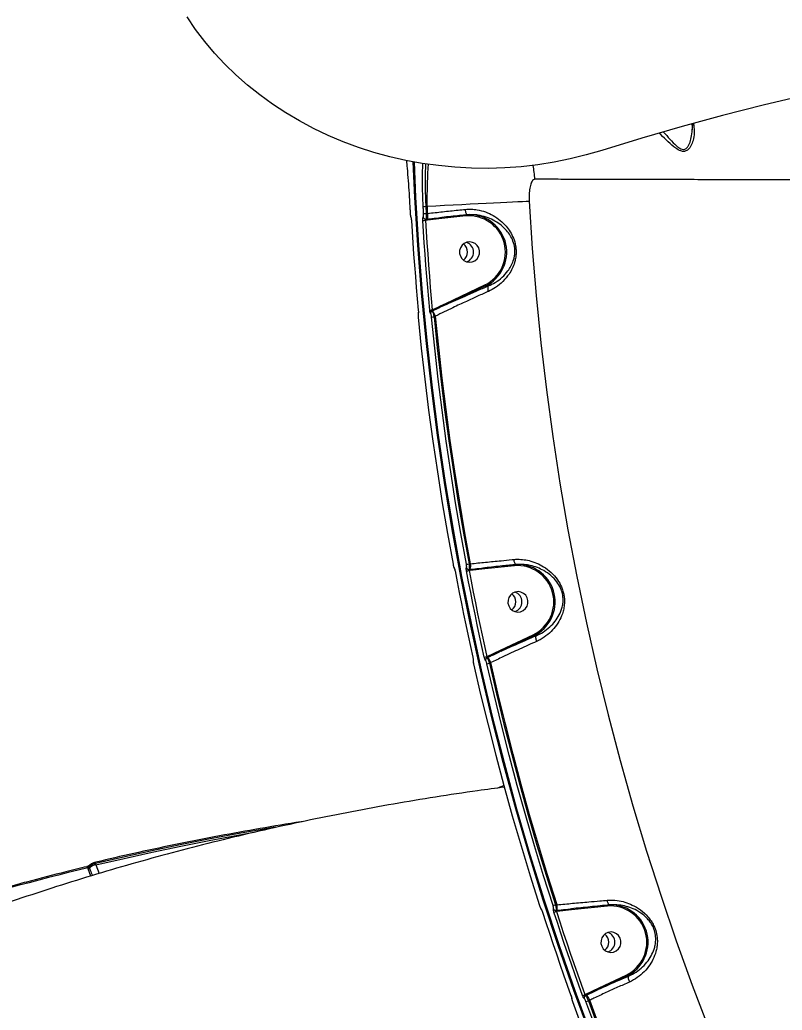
# Model space of a CAD drawing. Header units: millimetres. Extents: x -7245 to 6306, y -6696 to 5973.
# Drawn here: x 1462.9 to 1798.9, y -1001.2 to -564.7 of the extents above; entities that cross this region are included whole.
import ezdxf

# ---------------------------------------------------------------- set-up
doc = ezdxf.new("R2010")
doc.units = ezdxf.units.MM
for name, color, linetype in [('DIKOM_ОБЪЕКТ', 7, 'Continuous'), ('DIKOM_РАЗМЕР_ЗОНА', 7, 'Continuous'), ('DIKOM_РАЗМЕР_ОБЪЕКТА', 7, 'Continuous')]:
    doc.layers.add(name, color=color, linetype=linetype)
doc.styles.add('style1', font='arial.ttf', dxfattribs={"width": 0.8})
doc.dimstyles.new('1-50', dxfattribs={"dimtxt": 300, "dimasz": 200, "dimexe": 100, "dimexo": 0, "dimgap": 100, "dimtad": 1, "dimtxsty": 'style1', "dimcen": 200, "dimclrd": 7, "dimclre": 7, "dimclrt": 7, "dimadec": 1, "dimazin": 2, "dimtfac": 1, "dimtmove": 0, "dimatfit": 2, "dimfxl": 0, "dimlwd": 25, "dimlwe": 18, "dimarcsym": 0})

# ---------------------------------------------------------------- blocks, each defined once
blk = doc.blocks.new('*D10')
at = {"layer": 'Defpoints', "color": 0, "transparency": 16777216}
for p in [(-4365.71, 2792.53), (4306.16, 475.6), (4306.16, -5965.27)]:
    blk.add_point(p, dxfattribs=at)
at = {"layer": 'DIKOM_РАЗМЕР_ОБЪЕКТА', "color": 7, "lineweight": 18, "transparency": 16777216}
for p, q in [((-4365.71, 2792.53), (-4365.71, -6065.27)), ((4306.16, 475.6), (4306.16, -6065.27))]:
    blk.add_line(p, q, dxfattribs=at)
at = {"layer": 'DIKOM_РАЗМЕР_ОБЪЕКТА', "color": 7, "lineweight": 25, "transparency": 16777216}
blk.add_line((-4165.71, -5965.27), (4106.16, -5965.27), dxfattribs=at)
at = {"layer": 'DIKOM_РАЗМЕР_ОБЪЕКТА', "color": 7, "transparency": 16777216}
for points in [[(-4165.71, -5931.93), (-4165.71, -5998.6), (-4365.71, -5965.27)], [(4106.16, -5931.93), (4106.16, -5998.6), (4306.16, -5965.27)]]:
    blk.add_solid(points, dxfattribs=at)
at = {"layer": 'DIKOM_РАЗМЕР_ОБЪЕКТА', "color": 7, "transparency": 16777216, "insert": (-85.78, -5712.1), "char_height": 300, "attachment_point": 5, "style": 'style1'}
blk.add_mtext('8650', dxfattribs=at)
blk = doc.blocks.new('*D11')
at = {"layer": 'Defpoints', "color": 0, "transparency": 16777216}
for p in [(-3472.32, 4472.83), (-6199.73, -2928.86), (1850.21, -2928.86)]:
    blk.add_point(p, dxfattribs=at)
at = {"layer": 'DIKOM_РАЗМЕР_ОБЪЕКТА', "color": 7, "lineweight": 18, "transparency": 16777216}
for p, q in [((-3472.32, 4472.83), (-6299.73, 4472.83)), ((1850.21, -2928.86), (-6299.73, -2928.86))]:
    blk.add_line(p, q, dxfattribs=at)
at = {"layer": 'DIKOM_РАЗМЕР_ОБЪЕКТА', "color": 7, "lineweight": 25, "transparency": 16777216}
blk.add_line((-6199.73, 4272.83), (-6199.73, -2728.86), dxfattribs=at)
at = {"layer": 'DIKOM_РАЗМЕР_ОБЪЕКТА', "color": 7, "transparency": 16777216}
for points in [[(-6233.06, 4272.83), (-6166.39, 4272.83), (-6199.73, 4472.83)], [(-6233.06, -2728.86), (-6166.39, -2728.86), (-6199.73, -2928.86)]]:
    blk.add_solid(points, dxfattribs=at)
at = {"layer": 'DIKOM_РАЗМЕР_ОБЪЕКТА', "color": 7, "transparency": 16777216, "insert": (-6452.9, 984.54), "char_height": 300, "attachment_point": 5, "rotation": 90, "style": 'style1'}
blk.add_mtext('7400', dxfattribs=at)
blk = doc.blocks.new('*D12')
at = {"layer": 'Defpoints', "color": 0, "transparency": 16777216}
for p in [(-5865.71, 123.34), (6306.18, -91.92), (6306.18, -6596.14)]:
    blk.add_point(p, dxfattribs=at)
at = {"layer": 'DIKOM_РАЗМЕР_ЗОНА', "color": 7, "lineweight": 18, "transparency": 16777216}
for p, q in [((-5865.71, 123.34), (-5865.71, -6696.14)), ((6306.18, -91.92), (6306.18, -6696.14))]:
    blk.add_line(p, q, dxfattribs=at)
at = {"layer": 'DIKOM_РАЗМЕР_ЗОНА', "color": 7, "lineweight": 25, "transparency": 16777216}
blk.add_line((-5665.71, -6596.14), (6106.18, -6596.14), dxfattribs=at)
at = {"layer": 'DIKOM_РАЗМЕР_ЗОНА', "color": 7, "transparency": 16777216}
for points in [[(-5665.71, -6562.81), (-5665.71, -6629.48), (-5865.71, -6596.14)], [(6106.18, -6562.81), (6106.18, -6629.48), (6306.18, -6596.14)]]:
    blk.add_solid(points, dxfattribs=at)
at = {"layer": 'DIKOM_РАЗМЕР_ЗОНА', "color": 7, "transparency": 16777216, "insert": (-71.19, -6342.97), "char_height": 300, "attachment_point": 5, "style": 'style1'}
blk.add_mtext('12150', dxfattribs=at)
blk = doc.blocks.new('*D13')
at = {"layer": 'Defpoints', "color": 0, "transparency": 16777216}
for p in [(-4231.86, 5972.83), (-6795, -4928.88), (1792.4, -4928.88)]:
    blk.add_point(p, dxfattribs=at)
at = {"layer": 'DIKOM_РАЗМЕР_ЗОНА', "color": 7, "lineweight": 18, "transparency": 16777216}
for p, q in [((-4231.86, 5972.83), (-6895, 5972.83)), ((1792.4, -4928.88), (-6895, -4928.88))]:
    blk.add_line(p, q, dxfattribs=at)
at = {"layer": 'DIKOM_РАЗМЕР_ЗОНА', "color": 7, "lineweight": 25, "transparency": 16777216}
blk.add_line((-6795, 5772.83), (-6795, -4728.88), dxfattribs=at)
at = {"layer": 'DIKOM_РАЗМЕР_ЗОНА', "color": 7, "transparency": 16777216}
for points in [[(-6828.33, 5772.83), (-6761.67, 5772.83), (-6795, 5972.83)], [(-6828.33, -4728.88), (-6761.67, -4728.88), (-6795, -4928.88)]]:
    blk.add_solid(points, dxfattribs=at)
at = {"layer": 'DIKOM_РАЗМЕР_ЗОНА', "color": 7, "transparency": 16777216, "insert": (-7048.17, 972.94), "char_height": 300, "attachment_point": 5, "rotation": 90, "style": 'style1'}
blk.add_mtext('10900', dxfattribs=at)

msp = doc.modelspace()

# ---------------------------------------------------------------- linework, layer by layer
at = {"layer": 'DIKOM_ОБЪЕКТ', "color": 7, "linetype": 'Continuous', "lineweight": 15}
for p, q in [((1759.79, -610.384), (1759.939, -611.24)), ((1759.17, -613.125), (1759.156, -612.944)), ((1634.78, -646.925), (1634.961, -650.121)), ((1634.78, -646.925), (1634.789, -646.926)), ((1634.961, -650.121), (1634.97, -650.122)), ((1642.498, -646.87), (1641.847, -646.87)), ((1642.028, -650.063), (1642.675, -649.994)), ((1635.478, -653.089), (1635.488, -653.09)), ((1642.55, -652.935), (1641.678, -653.029)), ((1641.809, -652.527), (1642.571, -652.444)), ((1648.927, -652.288), (1642.55, -652.935)), ((1647.768, -651.919), (1648.61, -651.829)), ((1659.551, -651.139), (1648.927, -652.288)), ((1650.626, -689.654), (1667.851, -681.527)), ((1668.145, -681.981), (1650.921, -690.107)), ((1669.426, -681.981), (1668.145, -681.981)), ((1638.55, -693.26), (1638.564, -693.337)), ((1638.564, -693.337), (1638.564, -693.447)), ((1644.764, -693.043), (1644.559, -693.14)), ((1646.148, -695.279), (1645.524, -695.573)), ((1660.849, -806.92), (1661.426, -806.857)), ((1660.882, -804.476), (1661.531, -804.406)), ((1661.406, -807.347), (1660.905, -807.402)), ((1667.797, -806.699), (1661.406, -807.347)), ((1666.649, -806.328), (1667.48, -806.24)), ((1680.886, -805.283), (1667.797, -806.699)), ((1654.721, -807.587), (1654.731, -807.591)), ((1674.77, -842.473), (1689.186, -835.672)), ((1689.48, -836.126), (1675.064, -842.927)), ((1690.487, -836.126), (1689.48, -836.126)), ((1668.729, -845.369), (1668.851, -845.312)), ((1669.127, -845.76), (1668.763, -845.932)), ((1668.851, -845.312), (1674.77, -842.473)), ((1670.512, -847.995), (1669.909, -848.279)), ((1493.115, -938.825), (1492.964, -938.39)), ((1493.495, -938.042), (1493.67, -938.543)), ((1495.777, -936.103), (1495.768, -936.106)), ((1496.245, -936.572), (1496.442, -937.136)), ((1496.442, -937.136), (1497.907, -940.938)), ((1494.222, -942.062), (1493.115, -938.825)), ((1698.998, -954.783), (1699.659, -954.712)), ((1721.854, -955.281), (1706.048, -956.991)), ((1693.21, -957.871), (1693.246, -957.976)), ((1693.248, -957.976), (1693.258, -957.98)), ((1699.155, -957.206), (1699.554, -957.163)), ((1699.533, -957.653), (1699.4, -957.667)), ((1706.048, -956.991), (1699.533, -957.653)), ((1705.012, -956.608), (1705.731, -956.532)), ((1718.216, -991.302), (1730.154, -985.67)), ((1730.449, -986.124), (1718.511, -991.756)), ((1731.212, -986.124), (1730.449, -986.124)), ((1711.953, -994.304), (1712.409, -994.088)), ((1712.686, -994.536), (1712.16, -994.784)), ((1712.409, -994.088), (1718.216, -991.302)), ((1714.07, -996.771), (1713.479, -997.05))]:
    msp.add_line(p, q, dxfattribs=at)
at = {"layer": 'DIKOM_ОБЪЕКТ', "color": 7, "linetype": 'Continuous', "lineweight": 15, "flags": 128}
for points in [[(1719.426, -622.222), (1712.499, -624.258), (1705.465, -625.999), (1698.341, -627.441), (1691.145, -628.581), (1683.893, -629.415), (1676.603, -629.943), (1669.292, -630.161), (1661.977, -630.071), (1654.676, -629.672), (1647.406, -628.966), (1640.184, -627.953), (1633.028, -626.636), (1625.955, -625.019), (1618.981, -623.105), (1612.123, -620.899), (1605.398, -618.406), (1598.821, -615.632), (1592.408, -612.583), (1586.174, -609.268), (1580.134, -605.693), (1574.303, -601.867), (1568.694, -597.8), (1563.321, -593.5), (1558.196, -588.979), (1553.331, -584.247), (1548.739, -579.315), (1544.431, -574.195), (1540.415, -568.899), (1536.702, -563.44)], [(1808.581, -598.105), (1790.539, -602.323), (1772.596, -606.846), (1754.758, -611.671), (1737.033, -616.797), (1719.426, -622.222)], [(1714.368, -1012.163), (1707.112, -992.441), (1700.195, -972.593), (1693.619, -952.626), (1687.386, -932.547), (1681.498, -912.36), (1675.957, -892.072), (1670.764, -871.689), (1665.921, -851.218), (1661.43, -830.664), (1657.292, -810.034), (1653.508, -789.333), (1650.08, -768.57), (1647.007, -747.749), (1644.292, -726.876), (1641.935, -705.959), (1639.936, -685.003), (1638.297, -664.016), (1637.018, -643.002), (1636.297, -627.277)], [(1636.647, -627.341), (1637.366, -643.002), (1638.645, -664.016), (1640.284, -685.003), (1642.282, -705.959), (1644.64, -726.876), (1647.355, -747.749), (1650.427, -768.57), (1653.856, -789.333), (1657.64, -810.034), (1661.778, -830.664), (1666.269, -851.218), (1671.112, -871.689), (1676.304, -892.072), (1681.845, -912.36), (1687.733, -932.547), (1693.966, -952.626), (1700.542, -972.593), (1707.46, -992.441), (1714.716, -1012.163)], [(1642.498, -646.87), (1646.281, -646.655), (1650.093, -646.442), (1653.899, -646.233), (1657.664, -646.03), (1661.354, -645.835), (1664.936, -645.649), (1668.376, -645.474), (1671.643, -645.312), (1674.708, -645.164), (1677.542, -645.032), (1680.12, -644.916), (1682.418, -644.818), (1684.416, -644.739), (1686.094, -644.679), (1687.439, -644.64)], [(1687.439, -644.64), (1688.778, -665.451), (1690.483, -686.235), (1692.553, -706.984), (1694.987, -727.693), (1697.785, -748.354), (1700.946, -768.961), (1704.468, -789.508), (1708.351, -809.988), (1712.594, -830.393), (1717.194, -850.719), (1722.152, -870.958), (1727.464, -891.104), (1733.129, -911.151), (1739.146, -931.092), (1745.513, -950.92), (1752.227, -970.63), (1759.286, -990.215), (1766.689, -1009.669)], [(1634.789, -646.926), (1634.811, -647.326), (1634.833, -647.725), (1634.856, -648.125), (1634.878, -648.524), (1634.901, -648.924), (1634.924, -649.323), (1634.947, -649.723), (1634.97, -650.122)], [(1640.88, -650.122), (1640.857, -649.723), (1640.833, -649.323), (1640.811, -648.924), (1640.788, -648.524), (1640.765, -648.125), (1640.743, -647.725), (1640.72, -647.326), (1640.698, -646.926)], [(1641.847, -646.87), (1641.869, -647.269), (1641.892, -647.668), (1641.914, -648.068), (1641.937, -648.467), (1641.959, -648.866), (1641.982, -649.265), (1642.005, -649.664), (1642.028, -650.063)], [(1642.675, -649.994), (1642.653, -649.603), (1642.63, -649.212), (1642.608, -648.822), (1642.586, -648.432), (1642.563, -648.041), (1642.541, -647.651), (1642.52, -647.26), (1642.498, -646.87)], [(1635.488, -653.09), (1635.797, -658.033), (1636.126, -662.974), (1636.475, -667.913), (1636.844, -672.851), (1637.233, -677.787), (1637.642, -682.723), (1638.07, -687.656), (1638.519, -692.587)], [(1643.559, -692.587), (1643.111, -687.656), (1642.682, -682.722), (1642.273, -677.787), (1641.885, -672.851), (1641.516, -667.913), (1641.166, -662.974), (1640.837, -658.033), (1640.528, -653.091)], [(1641.678, -653.029), (1641.987, -657.967), (1642.316, -662.904), (1642.664, -667.84), (1643.033, -672.773), (1643.422, -677.706), (1643.83, -682.636), (1644.258, -687.565), (1644.707, -692.493)], [(1659.939, -662.723), (1658.784, -663.237), (1657.818, -664.061), (1657.12, -665.128), (1656.746, -666.351), (1656.728, -667.632), (1657.065, -668.866), (1657.731, -669.954), (1658.671, -670.807), (1659.811, -671.357), (1661.056, -671.559), (1662.308, -671.395), (1663.463, -670.881), (1664.429, -670.057), (1665.126, -668.99), (1665.5, -667.766), (1665.519, -666.486), (1665.182, -665.251), (1664.516, -664.164), (1663.575, -663.31), (1662.436, -662.761), (1661.19, -662.56), (1659.939, -662.723)], [(1638.468, -695.67), (1639.854, -709.366), (1641.394, -723.045), (1643.086, -736.704), (1644.932, -750.344), (1646.93, -763.961), (1649.081, -777.555), (1651.385, -791.123), (1653.84, -804.663)], [(1659.749, -804.663), (1657.294, -791.123), (1654.991, -777.555), (1652.84, -763.961), (1650.842, -750.344), (1648.996, -736.704), (1647.303, -723.045), (1645.764, -709.366), (1644.378, -695.67)], [(1645.524, -695.573), (1646.908, -709.258), (1648.447, -722.925), (1650.138, -736.574), (1651.982, -750.202), (1653.979, -763.809), (1656.128, -777.391), (1658.429, -790.947), (1660.882, -804.476)], [(1661.531, -804.406), (1659.072, -790.849), (1656.766, -777.265), (1654.613, -763.655), (1652.613, -750.021), (1650.766, -736.364), (1649.073, -722.687), (1647.533, -708.992), (1646.148, -695.279)], [(1660.905, -807.402), (1661.818, -812.162), (1662.749, -816.917), (1663.699, -821.669), (1664.667, -826.418), (1665.655, -831.162), (1666.661, -835.902), (1667.686, -840.638), (1668.729, -845.369)], [(1654.731, -807.591), (1655.644, -812.354), (1656.576, -817.114), (1657.527, -821.87), (1658.496, -826.622), (1659.484, -831.37), (1660.491, -836.115), (1661.517, -840.854), (1662.561, -845.59)], [(1667.602, -845.59), (1666.557, -840.854), (1665.532, -836.115), (1664.525, -831.37), (1663.537, -826.622), (1662.567, -821.87), (1661.617, -817.114), (1660.685, -812.354), (1659.772, -807.591)], [(1681.274, -816.867), (1680.119, -817.382), (1679.153, -818.206), (1678.456, -819.273), (1678.082, -820.496), (1678.063, -821.777), (1678.4, -823.011), (1679.066, -824.099), (1680.007, -824.952), (1681.146, -825.502), (1682.392, -825.703), (1683.643, -825.54), (1684.798, -825.025), (1685.764, -824.201), (1686.462, -823.135), (1686.835, -821.911), (1686.854, -820.63), (1686.517, -819.396), (1685.851, -818.308), (1684.911, -817.455), (1683.771, -816.906), (1682.525, -816.704), (1681.274, -816.867)], [(1662.874, -848.502), (1665.986, -861.968), (1669.25, -875.396), (1672.665, -888.786), (1676.23, -902.136), (1679.945, -915.443), (1683.81, -928.706), (1687.824, -941.924), (1691.987, -955.094)], [(1697.896, -955.094), (1693.734, -941.924), (1689.72, -928.706), (1685.855, -915.443), (1682.139, -902.136), (1678.574, -888.786), (1675.159, -875.396), (1671.896, -861.968), (1668.783, -848.502)], [(1669.909, -848.279), (1673.019, -861.734), (1676.28, -875.151), (1679.692, -888.53), (1683.254, -901.869), (1686.966, -915.165), (1690.828, -928.417), (1694.839, -941.624), (1698.998, -954.783)], [(1699.659, -954.712), (1695.49, -941.527), (1691.47, -928.294), (1687.6, -915.015), (1683.88, -901.693), (1680.311, -888.327), (1676.893, -874.921), (1673.626, -861.477), (1670.512, -847.995)], [(1575.422, -920.563), (1571.336, -921.251), (1558.69, -923.474), (1546.094, -925.83), (1533.55, -928.317), (1521.06, -930.937), (1508.624, -933.689), (1496.245, -936.572)], [(1496.442, -937.136), (1508.846, -934.247), (1521.307, -931.489), (1533.824, -928.864), (1546.394, -926.372), (1559.016, -924.012), (1566.792, -922.629)], [(1492.964, -938.39), (1488.618, -939.448), (1484.281, -940.521), (1479.95, -941.611), (1475.627, -942.718), (1471.312, -943.84), (1467.004, -944.978), (1462.704, -946.133), (1458.412, -947.304)], [(1492.964, -938.39), (1492.888, -938.24), (1492.806, -938.113), (1492.722, -938.016), (1492.637, -937.95), (1492.556, -937.919), (1492.493, -937.921)], [(1496.245, -936.572), (1496.17, -936.422), (1496.089, -936.297), (1496.005, -936.199), (1495.922, -936.133), (1495.841, -936.102), (1495.777, -936.103)], [(1693.258, -957.98), (1694.765, -962.586), (1696.29, -967.185), (1697.833, -971.778), (1699.394, -976.365), (1700.974, -980.945), (1702.572, -985.519), (1704.187, -990.087), (1705.821, -994.647)], [(1710.861, -994.647), (1709.228, -990.087), (1707.612, -985.519), (1706.014, -980.945), (1704.435, -976.365), (1702.873, -971.778), (1701.33, -967.185), (1699.805, -962.586), (1698.298, -957.98)], [(1699.4, -957.667), (1700.906, -962.269), (1702.43, -966.864), (1703.972, -971.454), (1705.532, -976.037), (1707.11, -980.613), (1708.706, -985.183), (1710.321, -989.747), (1711.953, -994.304)], [(1722.242, -966.865), (1721.087, -967.38), (1720.122, -968.204), (1719.424, -969.271), (1719.05, -970.494), (1719.031, -971.775), (1719.368, -973.009), (1720.034, -974.097), (1720.975, -974.95), (1722.114, -975.5), (1723.36, -975.701), (1724.611, -975.538), (1725.766, -975.023), (1726.732, -974.199), (1727.43, -973.133), (1727.803, -971.909), (1727.823, -970.628), (1727.485, -969.394), (1726.82, -968.307), (1725.879, -967.453), (1724.739, -966.904), (1723.494, -966.702), (1722.242, -966.865)], [(1706.48, -997.396), (1711.243, -1010.286), (1716.151, -1023.12), (1721.203, -1035.897), (1726.397, -1048.614), (1731.733, -1061.271), (1737.211, -1073.865), (1742.83, -1086.395), (1748.589, -1098.859)], [(1754.498, -1098.859), (1748.739, -1086.395), (1743.12, -1073.865), (1737.643, -1061.271), (1732.306, -1048.614), (1727.112, -1035.897), (1722.06, -1023.12), (1717.153, -1010.286), (1712.389, -997.396)], [(1713.479, -997.05), (1718.238, -1009.929), (1723.142, -1022.753), (1728.189, -1035.519), (1733.379, -1048.226), (1738.711, -1060.872), (1744.185, -1073.456), (1749.799, -1085.976), (1755.553, -1098.43)], [(1756.238, -1098.355), (1750.47, -1085.877), (1744.842, -1073.332), (1739.356, -1060.723), (1734.012, -1048.052), (1728.811, -1035.319), (1723.753, -1022.527), (1718.839, -1009.677), (1714.07, -996.771)]]:
    msp.add_lwpolyline(points, dxfattribs=at)
at = {"layer": 'DIKOM_ОБЪЕКТ', "color": 7, "linetype": 'Continuous', "lineweight": 15}
for centre, radius, start, end in [((1647.646, -636.861), 42.254, 2.56176, 10.93705), ((1639.056, -601.644), 45.311, 272.07713, 273.53143), ((1639.301, -608.267), 41.885, 272.15988, 273.73336), ((1637.63, -651.007), 5.146, 343.77559, 11.35608), ((1636.198, -651.57), 0.972, 182.10797, 206.25776), ((1638.843, -610.813), 42.311, 272.28234, 273.84174), ((1641.718, -651.51), 1.021, 185.42131, 275.12545), ((1643.563, -652.732), 1.032, 163.83099, 191.32294), ((1649.653, -652.088), 0.752, 156.67642, 195.371), ((1660.275, -650.939), 0.751, 156.63355, 195.41386), ((1660.92, -667.092), 16.012, 295.64623, 94.90645), ((1660.971, -667.088), 16.531, 295.72168, 89.17091), ((1658.358, -667.059), 4.518, 288.34252, 71.65748), ((1658.357, -667.059), 4.518, 288.34448, 71.65552), ((1655.646, -667.059), 4.537, 307.94043, 52.05957), ((1668.874, -681.185), 1.079, 198.47242, 227.47785), ((1639.459, -694.016), 0.975, 161.06786, 186.7325), ((1641.919, -665.505), 27.131, 273.46529, 275.89643), ((1644.669, -694.026), 1.216, 93.43387, 145.49078), ((1644.996, -694.075), 1.032, 115.07469, 183.05873), ((1645.306, -692.474), 0.786, 205.42882, 226.40129), ((1639.541, -697.824), 7.081, 21.06739, 42.46756), ((1651.649, -689.312), 1.078, 198.45373, 227.49654), ((1642.717, -669.186), 26.536, 273.58722, 276.07028), ((1655.214, -805.978), 0.943, 189.12378, 225.05663), ((1658.072, -790.932), 13.833, 276.96399, 281.72208), ((1660.752, -805.905), 1.019, 192.58634, 275.46016), ((1658.085, -793.968), 13.727, 277.05721, 281.85571), ((1662.415, -807.145), 1.029, 163.79064, 191.36329), ((1656.483, -805.419), 5.148, 343.78241, 11.34927), ((1668.521, -806.499), 0.751, 156.63355, 195.41386), ((1681.61, -805.084), 0.751, 156.6448, 195.39501), ((1682.255, -821.237), 16.013, 295.64805, 94.90501), ((1682.306, -821.233), 16.531, 295.7222, 89.16919), ((1676.981, -821.203), 4.538, 307.94861, 52.05139), ((1679.693, -821.203), 4.518, 288.34619, 71.65381), ((1679.693, -821.203), 4.518, 288.34719, 71.65281), ((1690.209, -835.331), 1.078, 198.44243, 227.46542), ((1663.66, -846.812), 0.974, 171.3744, 193.99315), ((1666.021, -834.504), 11.198, 278.11549, 283.99599), ((1669.205, -846.863), 1.031, 115.36742, 190.25516), ((1670.172, -844.804), 1.416, 201.04943, 222.45481), ((1663.911, -850.536), 7.073, 21.05617, 42.47878), ((1675.794, -842.131), 1.079, 198.47242, 227.47785), ((1667.138, -837.224), 11.397, 278.30256, 284.07453), ((1494.154, -937.782), 0.709, 143.54379, 201.49563), ((1497.012, -941.693), 4.592, 97.12578, 136.696), ((1493.002, -937.915), 0.917, 277.0925, 316.72554), ((1696.208, -946.99), 8.278, 281.77097, 289.70015), ((1694.611, -955.725), 5.148, 343.78241, 11.34927), ((1722.577, -955.082), 0.75, 156.61895, 195.42085), ((1723.224, -971.235), 16.013, 295.64728, 94.90495), ((1723.274, -971.231), 16.531, 295.72283, 89.16939), ((1693.55, -956.252), 0.973, 197.07737, 226.86393), ((1699.052, -956.194), 1.017, 199.73751, 275.78493), ((1696.651, -950.078), 8.072, 281.77811, 289.91612), ((1700.542, -957.45), 1.029, 163.75624, 191.34205), ((1706.773, -956.791), 0.752, 156.70298, 195.39911), ((1717.949, -971.202), 4.537, 307.94186, 52.05814), ((1720.661, -971.202), 4.518, 288.34781, 71.65219), ((1720.661, -971.202), 4.518, 288.35021, 71.64979), ((1731.181, -985.326), 1.083, 198.51915, 227.43111), ((1709.201, -987.46), 7.377, 283.00825, 291.9063), ((1712.608, -995.714), 1.032, 115.72588, 197.4093), ((1713.722, -993.585), 1.406, 200.97045, 222.53379), ((1707.469, -999.312), 7.073, 21.05186, 42.47425), ((1719.24, -990.96), 1.079, 198.47242, 227.47785), ((1707.064, -995.668), 0.982, 176.6896, 201.20116), ((1710.735, -990.291), 7.294, 283.10486, 292.09499)]:
    msp.add_arc(centre, radius, start, end, dxfattribs=at)
for points, knots in [([(1759.028, -610.601), (1759.057, -610.736), (1759.229, -611.552), (1759.281, -612.402), (1759.22, -613.094), (1759.218, -613.107)], [0, 0, 0, 0, 0.1623753, 0.9846217, 1, 1, 1, 1]), ([(1759.939, -611.24), (1759.9, -611.223), (1759.63, -611.105), (1759.302, -610.897), (1759.17, -610.64), (1759.135, -610.571)], [0, 0, 0, 0, 0.109908, 0.760924, 1, 1, 1, 1]), ([(1759.939, -611.24), (1760.048, -612.346), (1760.264, -614.558), (1759.768, -617.634), (1758.949, -619.902), (1758.043, -621.332), (1757.112, -622.257), (1755.841, -622.798), (1754.038, -622.549), (1751.607, -621.082), (1748.659, -618.513), (1746.298, -616.155), (1744.941, -614.871), (1744.733, -614.674)], [0, 0, 0, 0, 0.1348037, 0.2695916, 0.377804, 0.433258, 0.4885661, 0.5546582, 0.6213241, 0.7110358, 0.8431139, 0.9759474, 1, 1, 1, 1]), ([(1746.629, -614.134), (1747.533, -615.193), (1749.4, -617.379), (1751.605, -619.708), (1753.263, -621.039), (1754.323, -621.654), (1755.125, -621.83), (1755.991, -621.746), (1756.774, -621.326), (1757.55, -620.343), (1758.306, -618.813), (1758.926, -616.403), (1759.257, -614.304), (1759.171, -613.133), (1759.17, -613.125)], [0, 0, 0, 0, 0.1523669, 0.3143845, 0.3664865, 0.4183872, 0.4806784, 0.4928278, 0.5672278, 0.6324361, 0.6979176, 0.8303773, 0.9988957, 1, 1, 1, 1]), ([(1633.287, -626.665), (1633.392, -627.806), (1633.66, -630.691), (1634.05, -635.585), (1634.454, -641.217), (1634.677, -645.025), (1634.789, -646.926)], [0, 0, 0, 0, 0.1788517, 0.4522635, 0.7265799, 1, 1, 1, 1]), ([(1640.698, -646.926), (1640.597, -644.733), (1640.393, -640.348), (1640.387, -634.196), (1640.465, -630.024), (1640.591, -628.086), (1640.605, -627.867)], [0, 0, 0, 0, 0.336454, 0.6728949, 0.9630322, 1, 1, 1, 1]), ([(1641.75, -628.047), (1641.733, -628.312), (1641.606, -630.26), (1641.53, -634.4), (1641.541, -640.427), (1641.745, -644.722), (1641.847, -646.87)], [0, 0, 0, 0, 0.0453667, 0.3329248, 0.6664753, 1, 1, 1, 1]), ([(1642.498, -646.87), (1642.489, -645.034), (1642.471, -641.361), (1642.607, -635.91), (1642.792, -631.509), (1642.979, -629.025), (1643.037, -628.249)], [0, 0, 0, 0, 0.2881309, 0.576259, 0.8676247, 1, 1, 1, 1]), ([(1689.858, -634.972), (1689.524, -635.08), (1688.852, -635.296), (1688.056, -636.992), (1687.538, -639.461), (1687.349, -642.158), (1687.413, -643.931), (1687.439, -644.64)], [0, 0, 0, 0, 0.209881, 0.422879, 0.6382718, 0.8553394, 1, 1, 1, 1]), ([(2247.574, -638.16), (2242.132, -638.092), (2231.241, -637.957), (2214.344, -637.765), (2197.091, -637.58), (2179.246, -637.403), (2160.836, -637.232), (2141.886, -637.066), (2122.702, -636.909), (2102.69, -636.756), (2081.859, -636.607), (2060.243, -636.461), (2038.564, -636.325), (2016.925, -636.197), (1995.425, -636.078), (1974.159, -635.966), (1953.165, -635.863), (1932.473, -635.766), (1912.121, -635.676), (1892.205, -635.592), (1872.818, -635.515), (1854.042, -635.443), (1835.919, -635.378), (1818.464, -635.317), (1801.713, -635.262), (1785.74, -635.212), (1770.625, -635.167), (1756.158, -635.126), (1742.442, -635.089), (1729.559, -635.056), (1717.784, -635.028), (1707.206, -635.004), (1697.736, -634.986), (1692.484, -634.977), (1689.858, -634.972)], [0, 0, 0, 0, 0.0277663, 0.0555659, 0.0833658, 0.1111321, 0.1400371, 0.1689798, 0.1979225, 0.2268275, 0.2586373, 0.290548, 0.3225097, 0.3544715, 0.3863817, 0.4181911, 0.4498952, 0.4816997, 0.5135552, 0.5454106, 0.5772149, 0.6089189, 0.6405473, 0.6722756, 0.704055, 0.735834, 0.7675622, 0.7991908, 0.8325935, 0.8660258, 0.899429, 0.9329427, 0.9664861, 1, 1, 1, 1]), ([(1634.963, -650.121), (1634.964, -650.154), (1634.976, -650.407), (1635.024, -650.893), (1635.125, -651.454), (1635.193, -651.773), (1635.306, -651.963), (1635.327, -651.999)], [0, 0, 0, 0, 0.0442749, 0.3356211, 0.64516, 0.932923, 1, 1, 1, 1]), ([(1634.97, -650.122), (1634.982, -650.291), (1635.007, -650.629), (1635.068, -651.08), (1635.139, -651.422), (1635.195, -651.565), (1635.223, -651.601), (1635.226, -651.606)], [0, 0, 0, 0, 0.2405606, 0.4812006, 0.7220404, 0.9628265, 1, 1, 1, 1]), ([(1640.701, -651.607), (1640.733, -651.561), (1640.797, -651.471), (1640.862, -651.139), (1640.895, -650.705), (1640.892, -650.343), (1640.881, -650.148), (1640.88, -650.122)], [0, 0, 0, 0, 0.2406416, 0.4813535, 0.7222021, 0.9627176, 1, 1, 1, 1]), ([(1642.028, -650.063), (1642.032, -650.106), (1642.055, -650.429), (1642.074, -651.032), (1642.04, -651.752), (1641.952, -652.303), (1641.856, -652.452), (1641.809, -652.527)], [0, 0, 0, 0, 0.0372422, 0.2781294, 0.5189178, 0.7593677, 1, 1, 1, 1]), ([(1642.675, -649.994), (1644.868, -649.752), (1649.317, -649.262), (1654.922, -648.666), (1658.209, -648.325), (1659.279, -648.214)], [0, 0, 0, 0, 0.3958714, 0.8032196, 1, 1, 1, 1]), ([(1659.279, -648.214), (1660.156, -648.166), (1661.91, -648.068), (1664.919, -648.411), (1668.193, -649.29), (1671.592, -650.884), (1674.642, -652.99), (1677.125, -655.417), (1679.068, -658.035), (1680.545, -660.869), (1681.38, -663.66), (1681.654, -666.099), (1681.649, -667.987), (1681.412, -669.851), (1680.884, -672.023), (1679.956, -674.367), (1678.317, -677.193), (1675.941, -680.038), (1672.873, -682.606), (1670.487, -683.821), (1669.4, -684.374)], [0, 0, 0, 0, 0.045077, 0.0901778, 0.1588859, 0.2276798, 0.2984007, 0.3691124, 0.4250428, 0.4808179, 0.5408167, 0.5713838, 0.6019551, 0.6344648, 0.6670236, 0.719844, 0.7727697, 0.852885, 0.9329854, 1, 1, 1, 1]), ([(1660.14, -650.642), (1660.069, -650.626), (1659.928, -650.594), (1659.703, -650.195), (1659.502, -649.588), (1659.368, -648.929), (1659.304, -648.457), (1659.284, -648.26), (1659.279, -648.214)], [0, 0, 0, 0, 0.2123907, 0.424726, 0.6370567, 0.8493726, 0.9655445, 1, 1, 1, 1]), ([(1635.226, -651.606), (1635.23, -651.611), (1635.259, -651.649), (1635.314, -651.79), (1635.387, -652.133), (1635.45, -652.583), (1635.475, -652.921), (1635.488, -653.09)], [0, 0, 0, 0, 0.0372486, 0.2781742, 0.5190327, 0.7595632, 1, 1, 1, 1]), ([(1635.333, -652.003), (1635.333, -652.002), (1635.331, -651.998), (1635.345, -652.043), (1635.372, -652.161), (1635.411, -652.392), (1635.452, -652.716), (1635.469, -652.969), (1635.477, -653.09)], [0, 0, 0, 0, 0.0351207, 0.1475765, 0.2997214, 0.5047593, 0.7633979, 1, 1, 1, 1]), ([(1640.528, -653.091), (1640.527, -653.065), (1640.516, -652.87), (1640.511, -652.508), (1640.542, -652.074), (1640.606, -651.742), (1640.669, -651.652), (1640.701, -651.607)], [0, 0, 0, 0, 0.0372889, 0.277815, 0.5185381, 0.759166, 1, 1, 1, 1]), ([(1641.809, -652.527), (1641.793, -652.543), (1641.761, -652.574), (1641.721, -652.686), (1641.691, -652.833), (1641.68, -652.955), (1641.678, -653.02), (1641.678, -653.029)], [0, 0, 0, 0, 0.2403127, 0.4812235, 0.7224122, 0.9629192, 1, 1, 1, 1]), ([(1642.571, -652.444), (1642.898, -652.41), (1644.53, -652.235), (1646.662, -652.031), (1648.468, -651.842), (1648.962, -651.79)], [0, 0, 0, 0, 0.1536549, 0.7683051, 1, 1, 1, 1]), ([(1660.14, -650.642), (1659.004, -650.756), (1656.607, -650.997), (1652.863, -651.382), (1650.266, -651.654), (1648.962, -651.79)], [0, 0, 0, 0, 0.3093538, 0.6532058, 1, 1, 1, 1]), ([(1669.425, -681.982), (1669.426, -681.981), (1670.441, -681.53), (1672.675, -680.426), (1675.571, -678.22), (1677.831, -675.767), (1679.422, -673.296), (1680.325, -671.278), (1680.857, -669.368), (1681.142, -667.467), (1681.104, -665.773), (1680.776, -663.67), (1680.071, -661.507), (1678.683, -659.081), (1676.859, -656.825), (1674.522, -654.737), (1671.673, -652.931), (1668.49, -651.552), (1665.433, -650.812), (1662.62, -650.486), (1660.952, -650.642), (1660.14, -650.642), (1660.14, -650.642)], [0, 0, 0, 0, 0.0000485, 0.0687874, 0.1496442, 0.232575, 0.2845299, 0.3375275, 0.3680218, 0.3993641, 0.4434859, 0.4558838, 0.5124472, 0.5666902, 0.6227754, 0.6942057, 0.7670884, 0.8368602, 0.9083343, 0.953765, 0.9999774, 1, 1, 1, 1]), ([(1669.4, -684.374), (1667.84, -685.067), (1664.693, -686.462), (1659.436, -688.879), (1654.485, -691.215), (1649.939, -693.409), (1647.415, -694.654), (1646.148, -695.279)], [0, 0, 0, 0, 0.2106472, 0.4247531, 0.6762115, 0.8373982, 1, 1, 1, 1]), ([(1650.921, -690.107), (1652.285, -689.484), (1655.027, -688.233), (1659.522, -686.23), (1664.393, -684.101), (1667.739, -682.691), (1669.426, -681.981)], [0, 0, 0, 0, 0.2160565, 0.4341122, 0.7147613, 1, 1, 1, 1]), ([(1669.425, -681.982), (1669.338, -682.074), (1669.163, -682.257), (1669.08, -682.825), (1669.144, -683.508), (1669.286, -684.052), (1669.384, -684.33), (1669.4, -684.374)], [0, 0, 0, 0, 0.2462206, 0.4924021, 0.7386443, 0.9580014, 1, 1, 1, 1]), ([(1669.426, -681.981), (1669.426, -681.981), (1669.426, -681.981), (1669.426, -681.982), (1669.425, -681.982)], [0, 0, 0, 0, 0.5509693, 1, 1, 1, 1]), ([(1638.563, -693.635), (1638.543, -693.678), (1638.486, -693.799), (1638.436, -694.045), (1638.399, -694.424), (1638.404, -695.001), (1638.444, -695.462), (1638.461, -695.669)], [0, 0, 0, 0, 0.0680509, 0.1908647, 0.42824, 0.7439005, 1, 1, 1, 1]), ([(1638.564, -693.447), (1638.564, -693.525), (1638.565, -693.739), (1638.543, -694.003), (1638.508, -694.088), (1638.491, -694.13)], [0, 0, 0, 0, 0.2230531, 0.6114868, 1, 1, 1, 1]), ([(1638.519, -692.587), (1638.526, -692.662), (1638.549, -692.922), (1638.558, -693.164), (1638.564, -693.337)], [0, 0, 0, 0, 0.2875453, 1, 1, 1, 1]), ([(1638.551, -693.358), (1638.551, -693.361), (1638.555, -693.466), (1638.549, -693.594), (1638.539, -693.712), (1638.538, -693.718), (1638.537, -693.721)], [0, 0, 0, 0, 0.012119, 0.4989605, 0.8147259, 1, 1, 1, 1]), ([(1643.667, -693.337), (1643.654, -693.269), (1643.609, -693.034), (1643.58, -692.773), (1643.559, -692.587)], [0, 0, 0, 0, 0.2877325, 1, 1, 1, 1]), ([(1643.966, -694.13), (1643.929, -694.087), (1643.855, -694.003), (1643.749, -693.708), (1643.693, -693.454), (1643.667, -693.337)], [0, 0, 0, 0, 0.3510794, 0.7013451, 1, 1, 1, 1]), ([(1644.596, -692.812), (1644.583, -692.86), (1644.555, -692.961), (1644.54, -693.073), (1644.547, -693.126), (1644.556, -693.137), (1644.559, -693.14)], [0, 0, 0, 0, 0.3285458, 0.6789851, 0.9204172, 1, 1, 1, 1]), ([(1644.559, -693.14), (1644.63, -693.213), (1644.775, -693.362), (1645.04, -693.935), (1645.306, -694.697), (1645.451, -695.282), (1645.524, -695.573)], [0, 0, 0, 0, 0.2425129, 0.4917411, 0.7472283, 1, 1, 1, 1]), ([(1644.707, -692.493), (1644.677, -692.571), (1644.636, -692.68), (1644.605, -692.783), (1644.596, -692.812)], [0, 0, 0, 0, 0.7211497, 1, 1, 1, 1]), ([(1644.707, -692.493), (1644.899, -692.401), (1646.877, -691.465), (1648.848, -690.513), (1650.626, -689.654)], [0, 0, 0, 0, 0.0974094, 1, 1, 1, 1]), ([(1650.921, -690.107), (1649.135, -690.963), (1647.082, -691.947), (1645.03, -692.917), (1644.764, -693.043)], [0, 0, 0, 0, 0.8702045, 1, 1, 1, 1]), ([(1638.491, -694.13), (1638.473, -694.172), (1638.438, -694.256), (1638.416, -694.573), (1638.419, -694.997), (1638.442, -695.387), (1638.463, -695.616), (1638.468, -695.67)], [0, 0, 0, 0, 0.2250648, 0.4496294, 0.6803488, 0.9238629, 1, 1, 1, 1]), ([(1644.378, -695.67), (1644.356, -695.485), (1644.313, -695.116), (1644.207, -694.633), (1644.086, -694.268), (1644.005, -694.175), (1643.966, -694.13)], [0, 0, 0, 0, 0.2567454, 0.5137113, 0.7612536, 1, 1, 1, 1]), ([(1661.531, -804.406), (1663.735, -804.181), (1668.209, -803.725), (1674.394, -803.118), (1678.538, -802.721), (1680.407, -802.545), (1680.687, -802.519)], [0, 0, 0, 0, 0.3434974, 0.6969341, 0.9545265, 1, 1, 1, 1]), ([(1680.687, -802.519), (1680.945, -802.499), (1682.216, -802.403), (1684.48, -802.481), (1687.581, -803.022), (1690.694, -804.064), (1693.975, -805.763), (1697.127, -808.129), (1699.804, -811.141), (1701.47, -814.048), (1702.328, -816.41), (1702.768, -818.263), (1702.969, -820.133), (1702.953, -822.166), (1702.653, -824.3), (1701.905, -826.985), (1700.554, -829.914), (1698.397, -832.975), (1695.655, -835.695), (1692.968, -837.569), (1691.18, -838.42), (1690.641, -838.677)], [0, 0, 0, 0, 0.0134546, 0.0663227, 0.1192299, 0.1832732, 0.2473481, 0.3264793, 0.4053685, 0.4678621, 0.4990932, 0.5303049, 0.5614388, 0.5926243, 0.6345127, 0.67649, 0.7480832, 0.8197577, 0.8939561, 0.9680656, 1, 1, 1, 1]), ([(1681.684, -804.786), (1681.596, -804.772), (1681.421, -804.743), (1681.151, -804.349), (1680.915, -803.745), (1680.774, -803.132), (1680.71, -802.713), (1680.692, -802.565), (1680.687, -802.519)], [0, 0, 0, 0, 0.2204819, 0.4409565, 0.6614986, 0.8819393, 0.9636531, 1, 1, 1, 1]), ([(1653.832, -804.66), (1653.838, -804.693), (1653.882, -804.943), (1653.993, -805.42), (1654.156, -805.987), (1654.314, -806.329), (1654.462, -806.576), (1654.546, -806.642), (1654.549, -806.645)], [0, 0, 0, 0, 0.0405879, 0.3037561, 0.5809835, 0.8626839, 0.9943985, 1, 1, 1, 1]), ([(1653.84, -804.663), (1653.873, -804.829), (1653.94, -805.162), (1654.058, -805.607), (1654.172, -805.945), (1654.246, -806.085), (1654.278, -806.122), (1654.283, -806.127)], [0, 0, 0, 0, 0.2406202, 0.4814091, 0.721719, 0.9612006, 1, 1, 1, 1]), ([(1654.283, -806.127), (1654.287, -806.132), (1654.32, -806.168), (1654.394, -806.31), (1654.51, -806.647), (1654.63, -807.091), (1654.697, -807.424), (1654.731, -807.591)], [0, 0, 0, 0, 0.0385348, 0.2780558, 0.5183901, 0.7592525, 1, 1, 1, 1]), ([(1654.432, -806.497), (1654.432, -806.497), (1654.431, -806.495), (1654.452, -806.543), (1654.497, -806.669), (1654.568, -806.906), (1654.65, -807.229), (1654.698, -807.475), (1654.719, -807.588)], [0, 0, 0, 0, 0.0463314, 0.1592677, 0.3141885, 0.5209863, 0.7786701, 1, 1, 1, 1]), ([(1659.772, -807.591), (1659.766, -807.561), (1659.73, -807.367), (1659.68, -807.009), (1659.657, -806.584), (1659.679, -806.26), (1659.732, -806.171), (1659.758, -806.127)], [0, 0, 0, 0, 0.0425336, 0.2824289, 0.5216548, 0.7606979, 1, 1, 1, 1]), ([(1659.758, -806.127), (1659.784, -806.083), (1659.836, -805.994), (1659.86, -805.669), (1659.839, -805.244), (1659.79, -804.886), (1659.754, -804.692), (1659.749, -804.663)], [0, 0, 0, 0, 0.2394323, 0.4786733, 0.7179532, 0.9577256, 1, 1, 1, 1]), ([(1660.849, -806.92), (1660.839, -806.935), (1660.819, -806.965), (1660.82, -807.072), (1660.845, -807.212), (1660.88, -807.329), (1660.902, -807.392), (1660.905, -807.402)], [0, 0, 0, 0, 0.237004, 0.474434, 0.7139072, 0.9563069, 1, 1, 1, 1]), ([(1660.882, -804.476), (1660.89, -804.525), (1660.938, -804.849), (1661.003, -805.448), (1661.022, -806.157), (1660.975, -806.699), (1660.891, -806.846), (1660.849, -806.92)], [0, 0, 0, 0, 0.0422765, 0.281985, 0.521224, 0.760624, 1, 1, 1, 1]), ([(1661.426, -806.857), (1661.753, -806.822), (1663.386, -806.648), (1665.522, -806.443), (1667.332, -806.254), (1667.831, -806.202)], [0, 0, 0, 0, 0.153322, 0.7665668, 1, 1, 1, 1]), ([(1681.685, -804.786), (1679.681, -804.986), (1676.422, -805.311), (1671.754, -805.791), (1669.143, -806.064), (1667.831, -806.202)], [0, 0, 0, 0, 0.4427097, 0.7201698, 1, 1, 1, 1]), ([(1690.487, -836.126), (1690.487, -836.126), (1690.992, -835.874), (1692.663, -835.171), (1695.204, -833.482), (1697.805, -831.127), (1699.897, -828.438), (1701.23, -825.908), (1702.002, -823.545), (1702.329, -821.704), (1702.388, -819.914), (1702.2, -817.954), (1701.735, -816.318), (1700.884, -814.317), (1699.494, -812.059), (1697.011, -809.501), (1694.092, -807.482), (1691.031, -806.041), (1688.135, -805.159), (1685.244, -804.734), (1683.107, -804.632), (1681.933, -804.786), (1681.685, -804.786), (1681.684, -804.786)], [0, 0, 0, 0, 0.000041, 0.0326037, 0.1077192, 0.1849021, 0.2566628, 0.3299825, 0.3703956, 0.411694, 0.4402804, 0.4699691, 0.5164153, 0.5278409, 0.5878088, 0.6656808, 0.7465803, 0.8117602, 0.8780566, 0.931752, 0.9864084, 0.9999695, 1, 1, 1, 1]), ([(1675.064, -842.927), (1676.311, -842.358), (1678.815, -841.216), (1682.662, -839.503), (1686.588, -837.784), (1689.183, -836.68), (1690.487, -836.126)], [0, 0, 0, 0, 0.238041, 0.4781703, 0.7377132, 1, 1, 1, 1]), ([(1690.487, -836.126), (1690.411, -836.213), (1690.26, -836.387), (1690.208, -836.942), (1690.296, -837.641), (1690.462, -838.207), (1690.59, -838.551), (1690.624, -838.633), (1690.641, -838.677)], [0, 0, 0, 0, 0.2316395, 0.4632509, 0.6948994, 0.9265039, 0.9609892, 1, 1, 1, 1]), ([(1690.487, -836.126), (1690.487, -836.126), (1690.488, -836.126), (1690.487, -836.126), (1690.487, -836.126)], [0, 0, 0, 0, 0.638315, 1, 1, 1, 1]), ([(1690.641, -838.677), (1689.429, -839.21), (1686.992, -840.282), (1683.256, -841.973), (1679.513, -843.7), (1675.256, -845.7), (1672.27, -847.144), (1670.512, -847.995)], [0, 0, 0, 0, 0.1872878, 0.3765497, 0.5570018, 0.7392009, 1, 1, 1, 1]), ([(1662.561, -845.59), (1662.57, -845.628), (1662.615, -845.833), (1662.683, -846.197), (1662.738, -846.612), (1662.754, -846.925), (1662.728, -847.006), (1662.715, -847.047)], [0, 0, 0, 0, 0.0558224, 0.2969851, 0.5327426, 0.7663822, 1, 1, 1, 1]), ([(1662.566, -845.669), (1662.584, -845.748), (1662.633, -845.969), (1662.681, -846.276), (1662.708, -846.511), (1662.712, -846.624), (1662.711, -846.63), (1662.711, -846.632)], [0, 0, 0, 0, 0.175099, 0.4860121, 0.7378061, 0.9063498, 1, 1, 1, 1]), ([(1662.739, -846.5), (1662.721, -846.547), (1662.675, -846.673), (1662.651, -846.902), (1662.651, -847.245), (1662.718, -847.765), (1662.812, -848.285), (1662.878, -848.549), (1662.891, -848.599)], [0, 0, 0, 0, 0.0679782, 0.1804009, 0.3670731, 0.6713037, 0.9381044, 1, 1, 1, 1]), ([(1668.19, -847.047), (1668.185, -847.044), (1668.14, -847.013), (1668.038, -846.884), (1667.882, -846.551), (1667.726, -846.101), (1667.643, -845.76), (1667.602, -845.59)], [0, 0, 0, 0, 0.02779, 0.265006, 0.5076117, 0.753877, 1, 1, 1, 1]), ([(1668.729, -845.369), (1668.722, -845.436), (1668.706, -845.566), (1668.705, -845.741), (1668.721, -845.864), (1668.743, -845.915), (1668.758, -845.928), (1668.761, -845.93), (1668.763, -845.932)], [0, 0, 0, 0, 0.2630279, 0.515812, 0.7517126, 0.9407306, 0.9736812, 1, 1, 1, 1]), ([(1668.763, -845.932), (1668.771, -845.937), (1668.848, -845.987), (1669.025, -846.2), (1669.321, -846.735), (1669.636, -847.459), (1669.818, -848.006), (1669.909, -848.279)], [0, 0, 0, 0, 0.028648, 0.2670995, 0.5101578, 0.7556138, 1, 1, 1, 1]), ([(1675.064, -842.927), (1674.766, -843.068), (1673.272, -843.773), (1671.299, -844.732), (1669.618, -845.527), (1669.127, -845.76)], [0, 0, 0, 0, 0.1504213, 0.7521174, 1, 1, 1, 1]), ([(1662.715, -847.047), (1662.703, -847.088), (1662.678, -847.169), (1662.694, -847.482), (1662.751, -847.897), (1662.82, -848.26), (1662.866, -848.464), (1662.874, -848.502)], [0, 0, 0, 0, 0.2341565, 0.4679193, 0.7039655, 0.9450393, 1, 1, 1, 1]), ([(1668.783, -848.502), (1668.742, -848.332), (1668.658, -847.992), (1668.5, -847.543), (1668.342, -847.21), (1668.241, -847.082), (1668.195, -847.05), (1668.19, -847.047)], [0, 0, 0, 0, 0.2456441, 0.4916164, 0.7343382, 0.9714381, 1, 1, 1, 1]), ([(1676.598, -902.877), (1672.625, -903.397), (1662.441, -904.728), (1646.126, -907.205), (1627.655, -910.269), (1609.274, -913.637), (1590.987, -917.292), (1572.798, -921.239), (1554.713, -925.473), (1536.739, -929.996), (1518.878, -934.804), (1501.138, -939.898), (1483.523, -945.274), (1466.038, -950.932), (1448.688, -956.87), (1431.478, -963.084), (1414.414, -969.575), (1397.499, -976.339), (1380.74, -983.376), (1364.139, -990.681), (1347.704, -998.255), (1331.434, -1006.087), (1315.352, -1014.204), (1303.706, -1020.252), (1297.473, -1023.675), (1296.487, -1024.217)], [0, 0, 0, 0, 0.0295706, 0.0757761, 0.12195, 0.1680917, 0.2141987, 0.2602701, 0.3063043, 0.3523002, 0.398256, 0.4441699, 0.4900413, 0.5358687, 0.5816506, 0.6273862, 0.6730737, 0.7187132, 0.7643032, 0.8098424, 0.8553302, 0.9007662, 0.9461493, 0.9914796, 1, 1, 1, 1]), ([(1676.398, -902.158), (1675.743, -902.426), (1674.781, -902.82), (1673.768, -903.182), (1673.445, -903.298)], [0, 0, 0, 0, 0.6812286, 1, 1, 1, 1]), ([(1676.537, -902.656), (1676.289, -902.766), (1676.024, -902.882), (1675.738, -902.988), (1675.72, -902.994)], [0, 0, 0, 0, 0.936651, 1, 1, 1, 1]), ([(1587.945, -918.004), (1587.581, -918.059), (1581.177, -919.029), (1568.796, -921.098), (1550.846, -924.315), (1533.004, -927.816), (1515.581, -931.515), (1503.197, -934.338), (1496.715, -935.88), (1495.777, -936.103)], [0, 0, 0, 0, 0.0116782, 0.2051779, 0.3986809, 0.5921807, 0.7856823, 0.9689975, 1, 1, 1, 1]), ([(1492.493, -937.921), (1489.419, -938.671), (1480.507, -940.846), (1468.982, -943.827), (1460.561, -946.121), (1457.911, -946.843)], [0, 0, 0, 0, 0.2651019, 0.7686544, 1, 1, 1, 1]), ([(1493.579, -937.367), (1493.576, -937.371), (1493.568, -937.38), (1493.495, -937.449), (1493.365, -937.546), (1493.154, -937.672), (1492.884, -937.799), (1492.642, -937.886), (1492.526, -937.911), (1492.497, -937.917)], [0, 0, 0, 0, 0.1036251, 0.2140824, 0.3606304, 0.5253553, 0.7217694, 0.930448, 1, 1, 1, 1]), ([(1493.495, -938.042), (1493.467, -938.069), (1493.413, -938.124), (1493.284, -938.218), (1493.138, -938.307), (1493.028, -938.363), (1492.972, -938.386), (1492.964, -938.39)], [0, 0, 0, 0, 0.2365506, 0.4741728, 0.7138702, 0.9566329, 1, 1, 1, 1]), ([(1496.245, -936.572), (1496.2, -936.582), (1495.9, -936.647), (1495.315, -936.828), (1494.553, -937.182), (1493.894, -937.606), (1493.628, -937.896), (1493.495, -938.042)], [0, 0, 0, 0, 0.0423227, 0.2819765, 0.5213011, 0.7606192, 1, 1, 1, 1]), ([(1495.771, -936.12), (1495.558, -936.174), (1495.078, -936.297), (1494.351, -936.683), (1493.833, -937.036), (1493.645, -937.31), (1493.6, -937.375)], [0, 0, 0, 0, 0.2515756, 0.566483, 0.8957134, 1, 1, 1, 1]), ([(1493.67, -938.543), (1493.769, -938.827), (1494.157, -939.944), (1494.541, -941.051), (1494.828, -941.877)], [0, 0, 0, 0, 0.2543554, 1, 1, 1, 1]), ([(1691.979, -955.09), (1691.989, -955.124), (1692.067, -955.373), (1692.238, -955.846), (1692.493, -956.404), (1692.623, -956.694), (1692.785, -956.854), (1692.802, -956.87)], [0, 0, 0, 0, 0.0465223, 0.3403971, 0.6467271, 0.9645503, 1, 1, 1, 1]), ([(1691.987, -955.094), (1692.043, -955.26), (1692.154, -955.592), (1692.333, -956.035), (1692.491, -956.367), (1692.581, -956.501), (1692.616, -956.534), (1692.62, -956.537)], [0, 0, 0, 0, 0.2457672, 0.4918648, 0.7344666, 0.9715506, 1, 1, 1, 1]), ([(1698.095, -956.537), (1698.115, -956.495), (1698.156, -956.409), (1698.139, -956.096), (1698.066, -955.686), (1697.971, -955.329), (1697.908, -955.131), (1697.896, -955.094)], [0, 0, 0, 0, 0.2341549, 0.4678441, 0.7040204, 0.9448673, 1, 1, 1, 1]), ([(1698.998, -954.783), (1699.012, -954.845), (1699.089, -955.18), (1699.198, -955.779), (1699.269, -956.467), (1699.262, -956.991), (1699.191, -957.134), (1699.155, -957.206)], [0, 0, 0, 0, 0.054694, 0.2944273, 0.5300443, 0.7646864, 1, 1, 1, 1]), ([(1699.659, -954.712), (1701.948, -954.496), (1706.591, -954.058), (1712.954, -953.482), (1718.039, -953.033), (1720.701, -952.804), (1721.787, -952.71)], [0, 0, 0, 0, 0.3072507, 0.6233163, 0.8463499, 1, 1, 1, 1]), ([(1722.896, -954.785), (1721.493, -954.922), (1718.673, -955.199), (1714.407, -955.631), (1710.195, -956.063), (1707.457, -956.349), (1706.082, -956.494)], [0, 0, 0, 0, 0.2595421, 0.5218299, 0.7598715, 1, 1, 1, 1]), ([(1721.787, -952.71), (1723.26, -952.687), (1725.944, -952.645), (1729.621, -953.492), (1733.106, -954.832), (1736.536, -956.876), (1739.253, -959.339), (1741.115, -961.744), (1742.44, -964.001), (1743.478, -966.778), (1743.914, -969.654), (1743.87, -972.194), (1743.445, -974.948), (1742.443, -978.004), (1740.646, -981.28), (1738.213, -984.278), (1735.219, -986.912), (1732.76, -988.175), (1731.562, -988.79)], [0, 0, 0, 0, 0.0785477, 0.143058, 0.2075992, 0.2872108, 0.3665491, 0.4057504, 0.4448509, 0.497447, 0.5496946, 0.59227, 0.6349334, 0.707299, 0.7797281, 0.8544863, 0.9291432, 1, 1, 1, 1]), ([(1722.895, -954.785), (1722.792, -954.772), (1722.586, -954.746), (1722.276, -954.355), (1722.009, -953.754), (1721.869, -953.199), (1721.807, -952.844), (1721.794, -952.757), (1721.787, -952.71)], [0, 0, 0, 0, 0.231629, 0.4631999, 0.69479, 0.926496, 0.9609676, 1, 1, 1, 1]), ([(1731.212, -986.124), (1731.213, -986.124), (1732.453, -985.711), (1734.585, -984.357), (1737.503, -982.107), (1739.818, -979.456), (1741.601, -976.573), (1742.633, -973.918), (1743.122, -971.487), (1743.243, -969.288), (1742.916, -966.755), (1742, -964.329), (1740.826, -962.408), (1739.994, -961.386), (1738.628, -959.907), (1736.576, -958.19), (1733.423, -956.465), (1730.192, -955.355), (1726.77, -954.649), (1724.291, -954.785), (1722.896, -954.785), (1722.895, -954.785)], [0, 0, 0, 0, 0.0000278, 0.0722807, 0.1479215, 0.2257043, 0.2982625, 0.3724121, 0.4135278, 0.4555511, 0.5045009, 0.5531037, 0.5886421, 0.6257706, 0.6276718, 0.7057793, 0.7871263, 0.8527666, 0.9195292, 0.9999587, 1, 1, 1, 1]), ([(1692.62, -956.537), (1692.623, -956.541), (1692.659, -956.574), (1692.748, -956.707), (1692.909, -957.039), (1693.089, -957.482), (1693.202, -957.814), (1693.258, -957.98)], [0, 0, 0, 0, 0.0280067, 0.2650169, 0.5077662, 0.7539912, 1, 1, 1, 1]), ([(1692.801, -956.869), (1692.801, -956.87), (1692.801, -956.87), (1692.833, -956.923), (1692.898, -957.054), (1693.003, -957.296), (1693.117, -957.587), (1693.185, -957.795), (1693.21, -957.871)], [0, 0, 0, 0, 0.0605142, 0.180007, 0.3447303, 0.56647, 0.8423889, 1, 1, 1, 1]), ([(1698.298, -957.98), (1698.286, -957.943), (1698.222, -957.744), (1698.127, -957.388), (1698.052, -956.978), (1698.034, -956.666), (1698.074, -956.58), (1698.095, -956.537)], [0, 0, 0, 0, 0.0556864, 0.2968566, 0.5327328, 0.7663156, 1, 1, 1, 1]), ([(1699.155, -957.206), (1699.15, -957.22), (1699.141, -957.249), (1699.184, -957.352), (1699.262, -957.482), (1699.342, -957.593), (1699.391, -957.656), (1699.4, -957.667)], [0, 0, 0, 0, 0.2179379, 0.4434614, 0.6832709, 0.9396315, 1, 1, 1, 1]), ([(1699.554, -957.163), (1699.881, -957.128), (1701.514, -956.953), (1703.691, -956.743), (1705.542, -956.55), (1706.082, -956.494)], [0, 0, 0, 0, 0.1504014, 0.7521541, 1, 1, 1, 1]), ([(1718.511, -991.756), (1719.7, -991.214), (1722.089, -990.125), (1726.367, -988.218), (1729.371, -986.919), (1731.212, -986.124)], [0, 0, 0, 0, 0.2774701, 0.5573069, 1, 1, 1, 1]), ([(1731.212, -986.124), (1731.15, -986.205), (1731.027, -986.367), (1731.012, -986.906), (1731.128, -987.592), (1731.324, -988.212), (1731.483, -988.61), (1731.543, -988.747), (1731.562, -988.79)], [0, 0, 0, 0, 0.2204454, 0.4410098, 0.6614596, 0.8819149, 0.9636517, 1, 1, 1, 1]), ([(1731.212, -986.124), (1731.212, -986.124), (1731.213, -986.124), (1731.212, -986.124), (1731.212, -986.124)], [0, 0, 0, 0, 0.732822, 1, 1, 1, 1]), ([(1731.562, -988.79), (1729.83, -989.548), (1726.43, -991.037), (1721.162, -993.434), (1717.049, -995.351), (1714.696, -996.473), (1714.07, -996.771)], [0, 0, 0, 0, 0.3028896, 0.5944646, 0.8920312, 1, 1, 1, 1]), ([(1705.821, -994.647), (1705.831, -994.675), (1705.898, -994.861), (1706.008, -995.202), (1706.116, -995.603), (1706.171, -995.906), (1706.156, -995.984), (1706.148, -996.023)], [0, 0, 0, 0, 0.0425702, 0.2824082, 0.5216686, 0.7606001, 1, 1, 1, 1]), ([(1705.826, -994.694), (1705.856, -994.778), (1705.934, -994.995), (1706.021, -995.292), (1706.075, -995.509), (1706.092, -995.614), (1706.092, -995.616), (1706.092, -995.617)], [0, 0, 0, 0, 0.1932448, 0.4982397, 0.7488328, 0.9165232, 1, 1, 1, 1]), ([(1711.623, -996.023), (1711.616, -996.018), (1711.563, -995.987), (1711.444, -995.86), (1711.25, -995.544), (1711.043, -995.124), (1710.922, -994.806), (1710.861, -994.647)], [0, 0, 0, 0, 0.0385666, 0.2780152, 0.5183015, 0.759238, 1, 1, 1, 1]), ([(1711.953, -994.304), (1711.965, -994.36), (1711.989, -994.473), (1712.041, -994.621), (1712.097, -994.731), (1712.137, -994.773), (1712.157, -994.783), (1712.16, -994.784)], [0, 0, 0, 0, 0.2440832, 0.4857343, 0.7246504, 0.9618096, 1, 1, 1, 1]), ([(1712.16, -994.784), (1712.171, -994.791), (1712.255, -994.843), (1712.454, -995.058), (1712.788, -995.578), (1713.149, -996.268), (1713.369, -996.789), (1713.479, -997.05)], [0, 0, 0, 0, 0.0387864, 0.278399, 0.5186498, 0.7594319, 1, 1, 1, 1]), ([(1718.511, -991.756), (1718.212, -991.897), (1716.718, -992.602), (1714.783, -993.543), (1713.139, -994.321), (1712.686, -994.536)], [0, 0, 0, 0, 0.1533128, 0.7666067, 1, 1, 1, 1]), ([(1706.077, -995.613), (1706.072, -995.657), (1706.057, -995.793), (1706.087, -996.068), (1706.173, -996.476), (1706.324, -996.988), (1706.441, -997.301), (1706.478, -997.402)], [0, 0, 0, 0, 0.0725441, 0.2244903, 0.5492566, 0.8541096, 1, 1, 1, 1]), ([(1706.148, -996.023), (1706.14, -996.062), (1706.125, -996.14), (1706.181, -996.442), (1706.291, -996.842), (1706.402, -997.183), (1706.47, -997.368), (1706.48, -997.396)], [0, 0, 0, 0, 0.239226, 0.4786986, 0.7178856, 0.9578351, 1, 1, 1, 1]), ([(1712.389, -997.396), (1712.328, -997.237), (1712.205, -996.92), (1711.998, -996.501), (1711.802, -996.186), (1711.682, -996.057), (1711.63, -996.027), (1711.623, -996.023)], [0, 0, 0, 0, 0.2406108, 0.4813477, 0.7216369, 0.9610343, 1, 1, 1, 1])]:
    msp.add_open_spline(points, degree=3, knots=knots, dxfattribs=at)

# ---------------------------------------------------------------- dimensions: what is measured, and where the dimension line sits
at = {"layer": 'DIKOM_РАЗМЕР_ЗОНА'}
dim = msp.add_linear_dim(base=(-6795.001, -4928.879), p1=(-4231.865, 5972.834), p2=(1792.398, -4928.879), angle=90, text='10900', dimstyle='1-50', dxfattribs=at)
dim.commit()
dim.dimension.update_dxf_attribs({"geometry": '*D13', "text_midpoint": (-6795.001, 972.936), "dimtype": 160})
dim = msp.add_linear_dim(base=(6306.184, -6596.144), p1=(-5865.714, 123.344), p2=(6306.184, -91.922), text='12150', dimstyle='1-50', dxfattribs=at)
dim.commit()
dim.dimension.update_dxf_attribs({"geometry": '*D12', "text_midpoint": (-71.192, -6596.144), "dimtype": 160})
at = {"layer": 'DIKOM_РАЗМЕР_ОБЪЕКТА'}
dim = msp.add_linear_dim(base=(-6199.728, -2928.864), p1=(-3472.315, 4472.834), p2=(1850.213, -2928.864), angle=90, text='7400', dimstyle='1-50', dxfattribs=at)
dim.commit()
dim.dimension.update_dxf_attribs({"geometry": '*D11', "text_midpoint": (-6199.728, 984.539), "dimtype": 160})
dim = msp.add_linear_dim(base=(4306.158, -5965.268), p1=(-4365.714, 2792.532), p2=(4306.158, 475.605), text='8650', dimstyle='1-50', dxfattribs=at)
dim.commit()
dim.dimension.update_dxf_attribs({"geometry": '*D10', "text_midpoint": (-85.784, -5965.268), "dimtype": 160})

doc.saveas('drawing.dxf')
